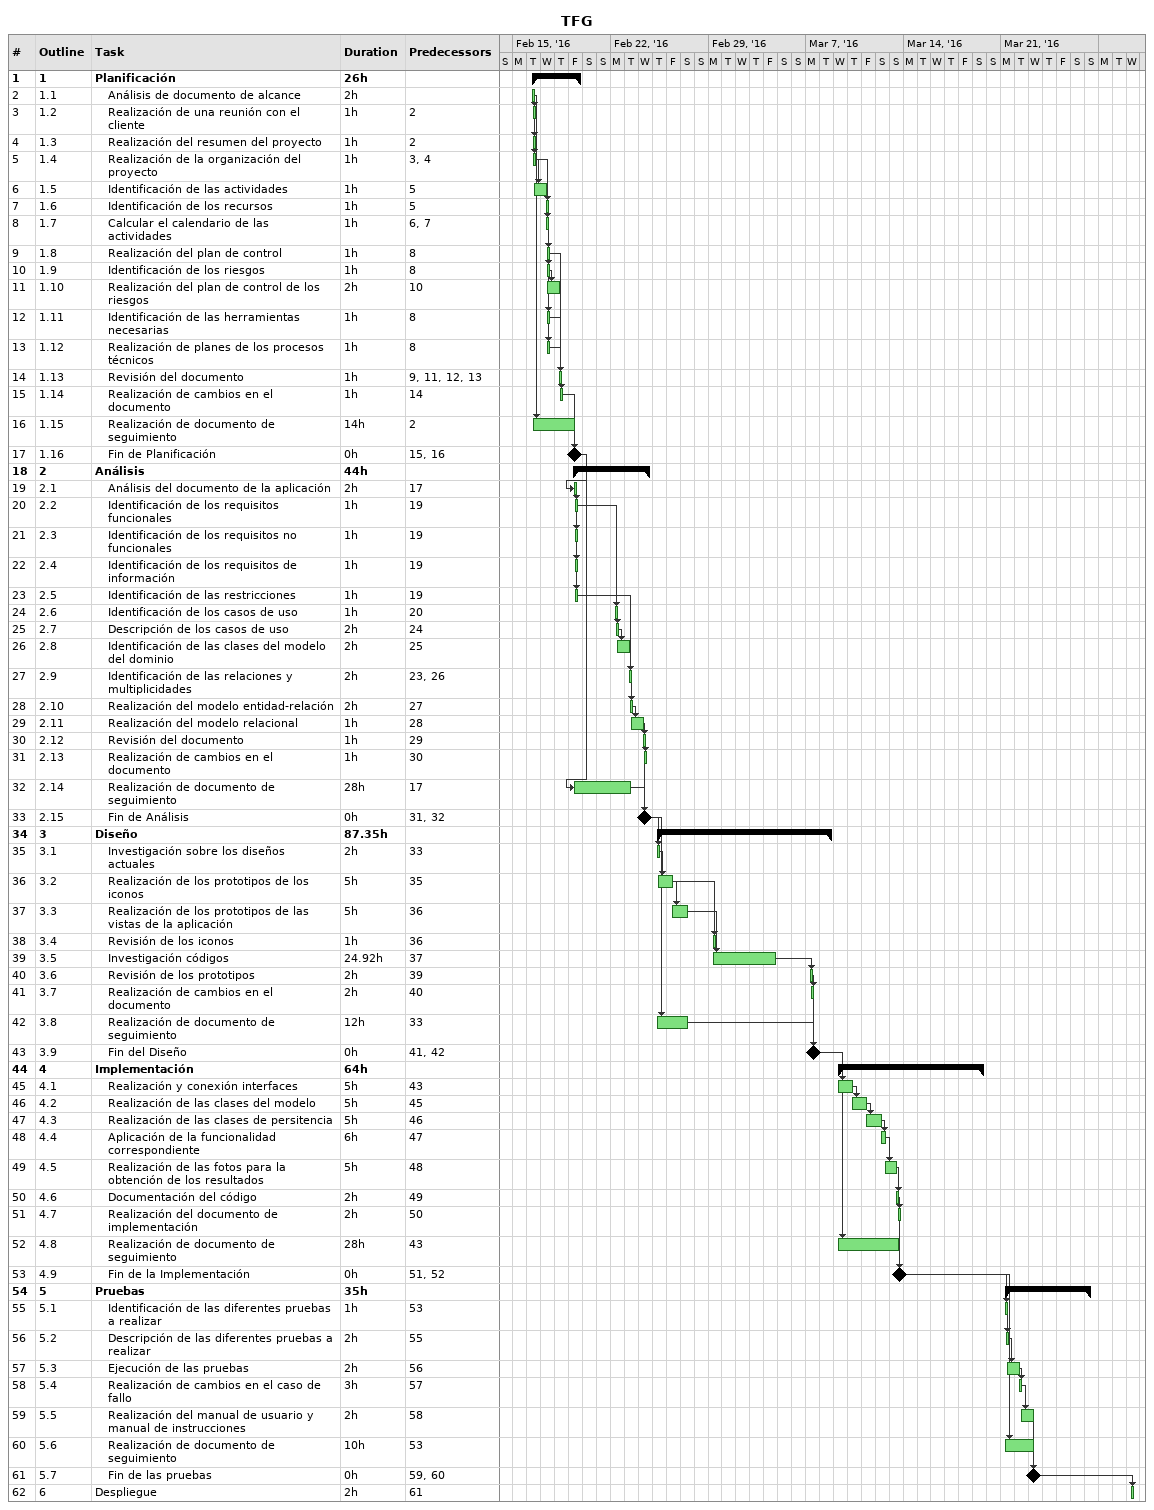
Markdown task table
TFG

| ID | WBS | Task | Duration | Start | Finish | Predecessors |
|---|---|---|---|---|---|---|
| 1 | 1 | **Planificación** | 26h | 2016-02-16 | 2016-02-19 |  |
| 2 | 1.1 | Análisis de documento de alcance | 2h | 2016-02-16 | 2016-02-16 |  |
| 3 | 1.2 | Realización de una reunión con el cliente | 1h | 2016-02-16 | 2016-02-16 | 2 |
| 4 | 1.3 | Realización del resumen del proyecto | 1h | 2016-02-16 | 2016-02-16 | 2 |
| 5 | 1.4 | Realización de la organización del proyecto | 1h | 2016-02-16 | 2016-02-16 | 3, 4 |
| 6 | 1.5 | Identificación de las actividades | 1h | 2016-02-16 | 2016-02-17 | 5 |
| 7 | 1.6 | Identificación de los recursos | 1h | 2016-02-17 | 2016-02-17 | 5 |
| 8 | 1.7 | Calcular el calendario de las actividades | 1h | 2016-02-17 | 2016-02-17 | 6, 7 |
| 9 | 1.8 | Realización del plan de control | 1h | 2016-02-17 | 2016-02-17 | 8 |
| 10 | 1.9 | Identificación de los riesgos | 1h | 2016-02-17 | 2016-02-17 | 8 |
| 11 | 1.10 | Realización del plan de control de los riesgos | 2h | 2016-02-17 | 2016-02-18 | 10 |
| 12 | 1.11 | Identificación de las herramientas necesarias | 1h | 2016-02-17 | 2016-02-17 | 8 |
| 13 | 1.12 | Realización de planes de los procesos técnicos | 1h | 2016-02-17 | 2016-02-17 | 8 |
| 14 | 1.13 | Revisión del documento | 1h | 2016-02-18 | 2016-02-18 | 9, 11, 12, 13 |
| 15 | 1.14 | Realización de cambios en el documento | 1h | 2016-02-18 | 2016-02-18 | 14 |
| 16 | 1.15 | Realización de documento de seguimiento | 14h | 2016-02-16 | 2016-02-19 | 2 |
| 17 | 1.16 | Fin de Planificación | 0h | 2016-02-19 | 2016-02-19 | 15, 16 |
| 18 | 2 | **Análisis** | 44h | 2016-02-19 | 2016-02-24 |  |
| 19 | 2.1 | Análisis del documento de la aplicación | 2h | 2016-02-19 | 2016-02-19 | 17 |
| 20 | 2.2 | Identificación de los requisitos funcionales | 1h | 2016-02-19 | 2016-02-19 | 19 |
| 21 | 2.3 | Identificación de los requisitos no funcionales | 1h | 2016-02-19 | 2016-02-19 | 19 |
| 22 | 2.4 | Identificación de los requisitos de información | 1h | 2016-02-19 | 2016-02-19 | 19 |
| 23 | 2.5 | Identificación de las restricciones | 1h | 2016-02-19 | 2016-02-19 | 19 |
| 24 | 2.6 | Identificación de los casos de uso | 1h | 2016-02-22 | 2016-02-22 | 20 |
| 25 | 2.7 | Descripción de los casos de uso | 2h | 2016-02-22 | 2016-02-22 | 24 |
| 26 | 2.8 | Identificación de las clases del modelo del dominio | 2h | 2016-02-22 | 2016-02-23 | 25 |
| 27 | 2.9 | Identificación de las relaciones y multiplicidades | 2h | 2016-02-23 | 2016-02-23 | 23, 26 |
| 28 | 2.10 | Realización del modelo entidad-relación | 2h | 2016-02-23 | 2016-02-23 | 27 |
| 29 | 2.11 | Realización del modelo relacional | 1h | 2016-02-23 | 2016-02-24 | 28 |
| 30 | 2.12 | Revisión del documento | 1h | 2016-02-24 | 2016-02-24 | 29 |
| 31 | 2.13 | Realización de cambios en el documento | 1h | 2016-02-24 | 2016-02-24 | 30 |
| 32 | 2.14 | Realización de documento de seguimiento | 28h | 2016-02-19 | 2016-02-23 | 17 |
| 33 | 2.15 | Fin de Análisis | 0h | 2016-02-24 | 2016-02-24 | 31, 32 |
| 34 | 3 | **Diseño** | 87.35h | 2016-02-25 | 2016-03-08 |  |
| 35 | 3.1 | Investigación sobre los diseños actuales | 2h | 2016-02-25 | 2016-02-25 | 33 |
| 36 | 3.2 | Realización de los prototipos de los iconos | 5h | 2016-02-25 | 2016-02-26 | 35 |
| 37 | 3.3 | Realización de los prototipos de las vistas de la aplicación | 5h | 2016-02-26 | 2016-02-27 | 36 |
| 38 | 3.4 | Revisión de los iconos | 1h | 2016-02-29 | 2016-02-29 | 36 |
| 39 | 3.5 | Investigación códigos | 24.92h | 2016-02-29 | 2016-03-04 | 37 |
| 40 | 3.6 | Revisión de los prototipos | 2h | 2016-03-07 | 2016-03-07 | 39 |
| 41 | 3.7 | Realización de cambios en el documento | 2h | 2016-03-07 | 2016-03-07 | 40 |
| 42 | 3.8 | Realización de documento de seguimiento | 12h | 2016-02-25 | 2016-02-27 | 33 |
| 43 | 3.9 | Fin del Diseño | 0h | 2016-03-07 | 2016-03-07 | 41, 42 |
| 44 | 4 | **Implementación** | 64h | 2016-03-09 | 2016-03-19 |  |
| 45 | 4.1 | Realización y conexión interfaces | 5h | 2016-03-09 | 2016-03-10 | 43 |
| 46 | 4.2 | Realización de las clases del modelo | 5h | 2016-03-10 | 2016-03-11 | 45 |
| 47 | 4.3 | Realización de las clases de persitencia | 5h | 2016-03-11 | 2016-03-12 | 46 |
| 48 | 4.4 | Aplicación de la funcionalidad correspondiente | 6h | 2016-03-12 | 2016-03-12 | 47 |
| 49 | 4.5 | Realización de las fotos para la obtención de los resultados | 5h | 2016-03-12 | 2016-03-13 | 48 |
| 50 | 4.6 | Documentación del código | 2h | 2016-03-13 | 2016-03-13 | 49 |
| 51 | 4.7 | Realización del documento de implementación | 2h | 2016-03-13 | 2016-03-13 | 50 |
| 52 | 4.8 | Realización de documento de seguimiento | 28h | 2016-03-09 | 2016-03-13 | 43 |
| 53 | 4.9 | Fin de la Implementación | 0h | 2016-03-13 | 2016-03-13 | 51, 52 |
| 54 | 5 | **Pruebas** | 35h | 2016-03-21 | 2016-03-27 |  |
| 55 | 5.1 | Identificación de las diferentes pruebas a realizar | 1h | 2016-03-21 | 2016-03-21 | 53 |
| 56 | 5.2 | Descripción de las diferentes pruebas a realizar | 2h | 2016-03-21 | 2016-03-21 | 55 |
| 57 | 5.3 | Ejecución de las pruebas | 2h | 2016-03-21 | 2016-03-22 | 56 |
| 58 | 5.4 | Realización de cambios en el caso de fallo | 3h | 2016-03-22 | 2016-03-22 | 57 |
| 59 | 5.5 | Realización del manual de usuario y manual de instrucciones | 2h | 2016-03-22 | 2016-03-23 | 58 |
| 60 | 5.6 | Realización de documento de seguimiento | 10h | 2016-03-21 | 2016-03-23 | 53 |
| 61 | 5.7 | Fin de las pruebas | 0h | 2016-03-23 | 2016-03-23 | 59, 60 |
| 62 | 6 | Despliegue | 2h | 2016-03-30 | 2016-03-30 | 61 |
